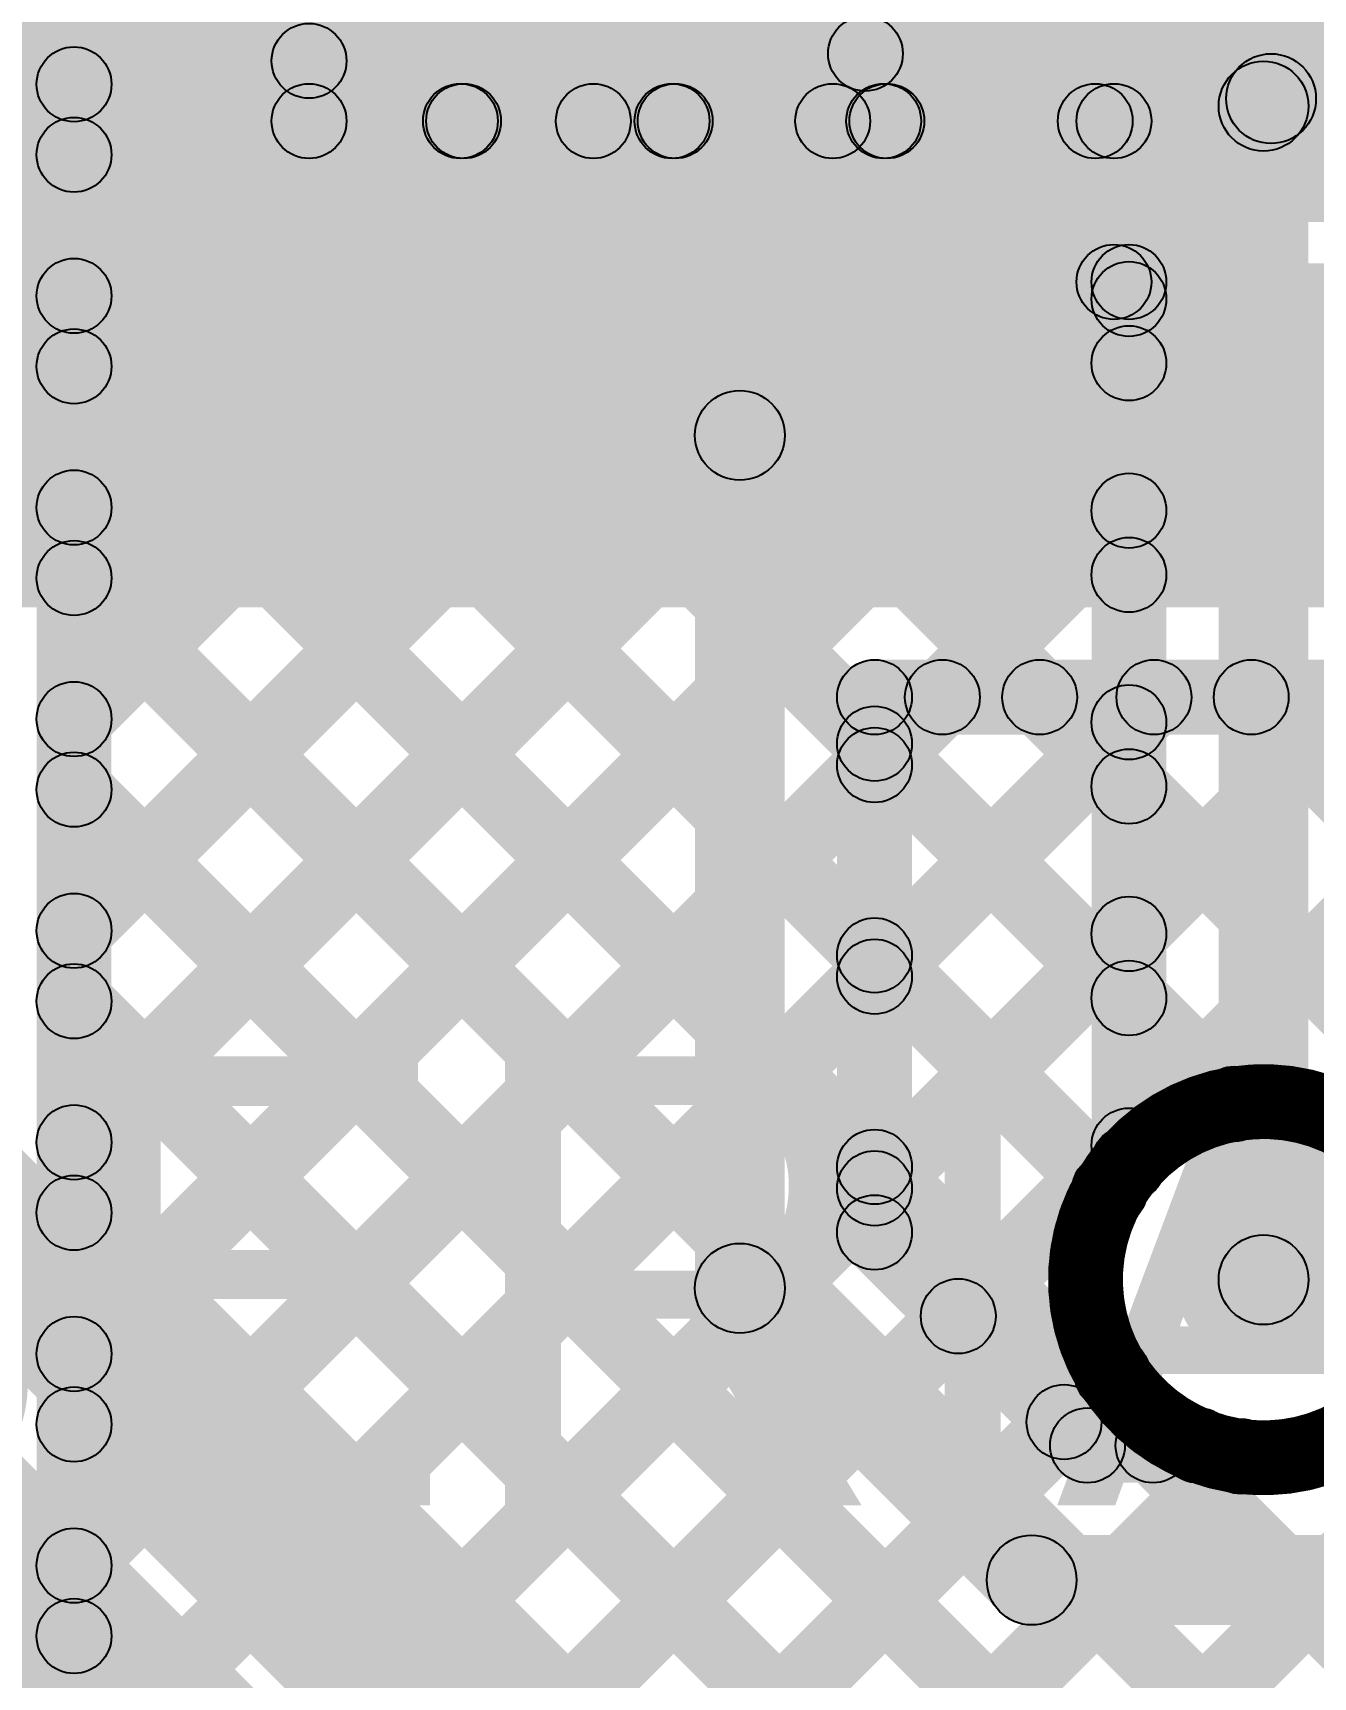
# Model space of a CAD drawing. Header units: millimetres. Extents: x -0.08 to 3.07, y -0.08 to 2.73.
# Drawn here: x 0.2435 to 0.4146, y 2.117 to 2.3368 of the extents above; entities that cross this region are included whole.
import ezdxf

# ---------------------------------------------------------------- set-up
doc = ezdxf.new("R2010")
doc.units = ezdxf.units.MM
doc.header["$MEASUREMENT"] = 0
for name, color, linetype in [('BottomLayer', 5, 'Continuous'), ('BottomPaste', 16, 'Continuous'), ('BottomSolder', 6, 'Continuous'), ('TopLayer', 1, 'Continuous'), ('TopOverlay', 2, 'Continuous'), ('TopSolder', 216, 'Continuous'), ('ViaHoleLayer', 16, 'Continuous')]:
    doc.layers.add(name, color=color, linetype=linetype)

# ---------------------------------------------------------------- blocks, each defined once
blk = doc.blocks.new('C10418_39')
at = {"layer": 'TopSolder'}
blk.add_hatch(color=216, dxfattribs=at).paths.add_polyline_path([(0.03891, 0.03057), (0.06345, 0.03057), (0.06345, -0.03057), (0.03891, -0.03057)])
blk = doc.blocks.new('R__0402_B_79')
at = {"layer": 'BottomLayer'}
for points in [[(-0.0095, 0.0125), (-0.0095, -0.0125), (-0.0275, -0.0125), (-0.0275, 0.0125)], [(0.0275, 0.0125), (0.0275, -0.0125), (0.0095, -0.0125), (0.0095, 0.0125)]]:
    blk.add_hatch(color=5, dxfattribs=at).paths.add_polyline_path(points)
at = {"layer": 'BottomPaste'}
for points in [[(-0.0095, 0.0125), (-0.0095, -0.0125), (-0.0275, -0.0125), (-0.0275, 0.0125)], [(0.0275, 0.0125), (0.0275, -0.0125), (0.0095, -0.0125), (0.0095, 0.0125)]]:
    blk.add_hatch(color=16, dxfattribs=at).paths.add_polyline_path(points)
at = {"layer": 'BottomSolder'}
for points in [[(-0.0055, 0.0165), (-0.0055, -0.0165), (-0.0315, -0.0165), (-0.0315, 0.0165)], [(0.0315, 0.0165), (0.0315, -0.0165), (0.0055, -0.0165), (0.0055, 0.0165)]]:
    blk.add_hatch(color=6, dxfattribs=at).paths.add_polyline_path(points)

msp = doc.modelspace()

# ---------------------------------------------------------------- hatches: boundary and pattern name
at = {"layer": 'BottomLayer'}
for points in [[(0.28541, 2.325), (0.27541, 2.325), (0.27541, 2.46), (0.28541, 2.46)], [(0.254, 1.98), (0.244, 1.98), (0.244, 2.43611), (0.254, 2.43611)], [(0.25254, 2.32639), (0.24546, 2.33346), (0.27687, 2.36487), (0.28394, 2.35779)], [(0.35978, 2.33402), (0.34978, 2.33402), (0.34978, 2.3637), (0.35978, 2.3637)], [(0.24546, 2.34525), (0.25254, 2.35232), (0.39354, 2.21132), (0.38646, 2.20425)], [(0.25254, 2.2981), (0.24546, 2.30517), (0.27687, 2.33658), (0.28394, 2.32951)], [(0.41224, 2.32276), (0.40376, 2.33124), (0.40476, 2.33224), (0.41324, 2.32376)], [(0.28041, 2.32), (0.28041, 2.33), (0.31841, 2.33), (0.31841, 2.32)], [(0.31841, 2.32), (0.31841, 2.33), (0.35041, 2.33), (0.35041, 2.32)], [(0.31841, 2.32), (0.31841, 2.33), (0.35041, 2.33), (0.35041, 2.32)], [(0.35041, 2.32), (0.35041, 2.33), (0.388, 2.33), (0.388, 2.32)], [(0.25254, 2.18496), (0.24546, 2.19204), (0.38196, 2.32854), (0.38904, 2.32146)], [(0.25254, 2.21325), (0.24546, 2.22032), (0.35368, 2.32854), (0.36075, 2.32146)], [(0.25254, 2.24153), (0.24546, 2.2486), (0.3254, 2.32854), (0.33247, 2.32146)], [(0.25254, 2.26982), (0.24546, 2.27689), (0.29711, 2.32854), (0.30418, 2.32146)], [(0.29753, 2.32146), (0.30461, 2.32854), (0.39354, 2.23961), (0.38646, 2.23253)], [(0.32582, 2.32146), (0.33289, 2.32854), (0.39354, 2.26789), (0.38646, 2.26082)], [(0.3541, 2.32146), (0.36117, 2.32854), (0.39354, 2.29617), (0.38646, 2.2891)], [(0.414, 2.17014), (0.402, 2.17014), (0.402, 2.327), (0.414, 2.327)], [(0.24546, 2.31697), (0.25254, 2.32404), (0.39094, 2.18563), (0.38387, 2.17856)], [(0.393, 2.3035), (0.383, 2.3035), (0.383, 2.325), (0.393, 2.325)], [(0.25254, 2.15668), (0.24546, 2.16375), (0.38646, 2.30475), (0.39354, 2.29768)], [(0.395, 2.18573), (0.385, 2.18573), (0.385, 2.3035), (0.395, 2.3035)], [(0.24546, 2.28868), (0.25254, 2.29575), (0.47254, 2.07575), (0.46546, 2.06868)], [(0.25254, 2.1284), (0.24546, 2.13547), (0.38646, 2.27647), (0.39354, 2.2694)], [(0.24546, 2.2604), (0.25254, 2.26747), (0.47254, 2.04747), (0.46546, 2.0404)], [(0.25254, 2.10011), (0.24546, 2.10718), (0.38646, 2.24818), (0.39354, 2.24111)], [(0.24546, 2.23211), (0.25254, 2.23918), (0.46918, 2.02254), (0.46211, 2.01546)], [(0.25254, 2.07183), (0.24546, 2.0789), (0.38646, 2.2199), (0.39354, 2.21283)], [(0.24546, 2.20383), (0.25254, 2.2109), (0.4409, 2.02254), (0.43383, 2.01546)], [(0.25254, 2.04354), (0.24546, 2.05061), (0.38646, 2.19161), (0.39354, 2.18454)], [(0.27031, 1.97646), (0.26324, 1.98354), (0.46579, 2.18609), (0.47286, 2.17901)], [(0.24546, 2.17554), (0.25254, 2.18262), (0.41262, 2.02254), (0.40554, 2.01546)], [(0.25254, 2.01526), (0.24546, 2.02233), (0.38424, 2.16111), (0.39131, 2.15404)], [(0.24546, 2.14726), (0.25254, 2.15433), (0.38433, 2.02254), (0.37726, 2.01546)], [(0.25254, 1.98697), (0.24546, 1.99405), (0.40148, 2.15006), (0.40855, 2.14299)], [(0.24546, 2.11898), (0.25254, 2.12605), (0.35605, 2.02254), (0.34898, 2.01546)]]:
    msp.add_hatch(color=5, dxfattribs=at).paths.add_polyline_path(points)
h = msp.add_hatch(color=5, dxfattribs=at)
edge = h.paths.add_edge_path()
edge.add_arc((0.35478, 2.33402), 0.005, 0, 360)
h = msp.add_hatch(color=5, dxfattribs=at)
edge = h.paths.add_edge_path()
edge.add_arc((0.28041, 2.33305), 0.005, 0, 360)
h = msp.add_hatch(color=5, dxfattribs=at)
edge = h.paths.add_edge_path()
edge.add_arc((0.249, 2.32992), 0.005, 0, 360)
h = msp.add_hatch(color=5, dxfattribs=at)
edge = h.paths.add_edge_path()
edge.add_arc((0.409, 2.328), 0.006, 0, 360)
h = msp.add_hatch(color=5, dxfattribs=at)
edge = h.paths.add_edge_path()
edge.add_arc((0.408, 2.327), 0.006, 0, 360)
h = msp.add_hatch(color=5, dxfattribs=at)
edge = h.paths.add_edge_path()
edge.add_arc((0.408, 2.327), 0.006, 0, 360)
h = msp.add_hatch(color=5, dxfattribs=at)
edge = h.paths.add_edge_path()
edge.add_arc((0.28041, 2.325), 0.005, 0, 360)
h = msp.add_hatch(color=5, dxfattribs=at)
edge = h.paths.add_edge_path()
edge.add_arc((0.28041, 2.325), 0.005, 0, 360)
h = msp.add_hatch(color=5, dxfattribs=at)
edge = h.paths.add_edge_path()
edge.add_arc((0.30065, 2.325), 0.005, 0, 360)
h = msp.add_hatch(color=5, dxfattribs=at)
edge = h.paths.add_edge_path()
edge.add_arc((0.30107, 2.325), 0.005, 0, 360)
h = msp.add_hatch(color=5, dxfattribs=at)
edge = h.paths.add_edge_path()
edge.add_arc((0.31841, 2.325), 0.005, 0, 360)
h = msp.add_hatch(color=5, dxfattribs=at)
edge = h.paths.add_edge_path()
edge.add_arc((0.31841, 2.325), 0.005, 0, 360)
h = msp.add_hatch(color=5, dxfattribs=at)
edge = h.paths.add_edge_path()
edge.add_arc((0.31841, 2.325), 0.005, 0, 360)
h = msp.add_hatch(color=5, dxfattribs=at)
edge = h.paths.add_edge_path()
edge.add_arc((0.32893, 2.325), 0.005, 0, 360)
h = msp.add_hatch(color=5, dxfattribs=at)
edge = h.paths.add_edge_path()
edge.add_arc((0.32935, 2.325), 0.005, 0, 360)
h = msp.add_hatch(color=5, dxfattribs=at)
edge = h.paths.add_edge_path()
edge.add_arc((0.35041, 2.325), 0.005, 0, 360)
h = msp.add_hatch(color=5, dxfattribs=at)
edge = h.paths.add_edge_path()
edge.add_arc((0.35041, 2.325), 0.005, 0, 360)
h = msp.add_hatch(color=5, dxfattribs=at)
edge = h.paths.add_edge_path()
edge.add_arc((0.35041, 2.325), 0.005, 0, 360)
h = msp.add_hatch(color=5, dxfattribs=at)
edge = h.paths.add_edge_path()
edge.add_arc((0.35722, 2.325), 0.005, 0, 360)
h = msp.add_hatch(color=5, dxfattribs=at)
edge = h.paths.add_edge_path()
edge.add_arc((0.35764, 2.325), 0.005, 0, 360)
h = msp.add_hatch(color=5, dxfattribs=at)
edge = h.paths.add_edge_path()
edge.add_arc((0.3855, 2.325), 0.005, 0, 360)
h = msp.add_hatch(color=5, dxfattribs=at)
edge = h.paths.add_edge_path()
edge.add_arc((0.388, 2.325), 0.005, 0, 360)
h = msp.add_hatch(color=5, dxfattribs=at)
edge = h.paths.add_edge_path()
edge.add_arc((0.388, 2.325), 0.005, 0, 360)
h = msp.add_hatch(color=5, dxfattribs=at)
edge = h.paths.add_edge_path()
edge.add_arc((0.249, 2.3205), 0.005, 0, 360)
h = msp.add_hatch(color=5, dxfattribs=at)
edge = h.paths.add_edge_path()
edge.add_arc((0.388, 2.3035), 0.005, 0, 360)
h = msp.add_hatch(color=5, dxfattribs=at)
edge = h.paths.add_edge_path()
edge.add_arc((0.39, 2.3035), 0.005, 0, 360)
h = msp.add_hatch(color=5, dxfattribs=at)
edge = h.paths.add_edge_path()
edge.add_arc((0.249, 2.30164), 0.005, 0, 360)
h = msp.add_hatch(color=5, dxfattribs=at)
edge = h.paths.add_edge_path()
edge.add_arc((0.39, 2.30122), 0.005, 0, 360)
h = msp.add_hatch(color=5, dxfattribs=at)
edge = h.paths.add_edge_path()
edge.add_arc((0.249, 2.29222), 0.005, 0, 360)
h = msp.add_hatch(color=5, dxfattribs=at)
edge = h.paths.add_edge_path()
edge.add_arc((0.39, 2.29264), 0.005, 0, 360)
h = msp.add_hatch(color=5, dxfattribs=at)
edge = h.paths.add_edge_path()
edge.add_arc((0.249, 2.27335), 0.005, 0, 360)
h = msp.add_hatch(color=5, dxfattribs=at)
edge = h.paths.add_edge_path()
edge.add_arc((0.39, 2.27293), 0.005, 0, 360)
h = msp.add_hatch(color=5, dxfattribs=at)
edge = h.paths.add_edge_path()
edge.add_arc((0.249, 2.26393), 0.005, 0, 360)
h = msp.add_hatch(color=5, dxfattribs=at)
edge = h.paths.add_edge_path()
edge.add_arc((0.39, 2.26435), 0.005, 0, 360)
h = msp.add_hatch(color=5, dxfattribs=at)
edge = h.paths.add_edge_path()
edge.add_arc((0.249, 2.24507), 0.005, 0, 360)
h = msp.add_hatch(color=5, dxfattribs=at)
edge = h.paths.add_edge_path()
edge.add_arc((0.39, 2.24465), 0.005, 0, 360)
h = msp.add_hatch(color=5, dxfattribs=at)
edge = h.paths.add_edge_path()
edge.add_arc((0.249, 2.23565), 0.005, 0, 360)
h = msp.add_hatch(color=5, dxfattribs=at)
edge = h.paths.add_edge_path()
edge.add_arc((0.39, 2.23607), 0.005, 0, 360)
h = msp.add_hatch(color=5, dxfattribs=at)
edge = h.paths.add_edge_path()
edge.add_arc((0.249, 2.21678), 0.005, 0, 360)
h = msp.add_hatch(color=5, dxfattribs=at)
edge = h.paths.add_edge_path()
edge.add_arc((0.39, 2.21636), 0.005, 0, 360)
h = msp.add_hatch(color=5, dxfattribs=at)
edge = h.paths.add_edge_path()
edge.add_arc((0.249, 2.20736), 0.005, 0, 360)
h = msp.add_hatch(color=5, dxfattribs=at)
edge = h.paths.add_edge_path()
edge.add_arc((0.39, 2.20779), 0.005, 0, 360)
h = msp.add_hatch(color=5, dxfattribs=at)
edge = h.paths.add_edge_path()
edge.add_arc((0.249, 2.1885), 0.005, 0, 360)
h = msp.add_hatch(color=5, dxfattribs=at)
edge = h.paths.add_edge_path()
edge.add_arc((0.39, 2.18808), 0.005, 0, 360)
h = msp.add_hatch(color=5, dxfattribs=at)
edge = h.paths.add_edge_path()
edge.add_arc((0.39, 2.18573), 0.005, 0, 360)
h = msp.add_hatch(color=5, dxfattribs=at)
edge = h.paths.add_edge_path()
edge.add_arc((0.39, 2.18573), 0.005, 0, 360)
h = msp.add_hatch(color=5, dxfattribs=at)
edge = h.paths.add_edge_path()
edge.add_arc((0.38741, 2.1821), 0.005, 0, 360)
h = msp.add_hatch(color=5, dxfattribs=at)
edge = h.paths.add_edge_path()
edge.add_arc((0.249, 2.17908), 0.005, 0, 360)
h = msp.add_hatch(color=5, dxfattribs=at)
edge = h.paths.add_edge_path()
edge.add_arc((0.408, 2.17014), 0.01181, 0, 360)
h = msp.add_hatch(color=5, dxfattribs=at)
edge = h.paths.add_edge_path()
edge.add_arc((0.408, 2.17014), 0.006, 0, 360)
h = msp.add_hatch(color=5, dxfattribs=at)
edge = h.paths.add_edge_path()
edge.add_arc((0.249, 2.16022), 0.005, 0, 360)
h = msp.add_hatch(color=5, dxfattribs=at)
edge = h.paths.add_edge_path()
edge.add_arc((0.38778, 2.15757), 0.005, 0, 360)
h = msp.add_hatch(color=5, dxfattribs=at)
edge = h.paths.add_edge_path()
edge.add_arc((0.249, 2.1508), 0.005, 0, 360)
h = msp.add_hatch(color=5, dxfattribs=at)
edge = h.paths.add_edge_path()
edge.add_arc((0.40501, 2.14652), 0.005, 0, 360)
h = msp.add_hatch(color=5, dxfattribs=at)
edge = h.paths.add_edge_path()
edge.add_arc((0.249, 2.13193), 0.005, 0, 360)
h = msp.add_hatch(color=5, dxfattribs=at)
edge = h.paths.add_edge_path()
edge.add_arc((0.249, 2.12251), 0.005, 0, 360)
at = {"layer": 'TopLayer'}
for points in [[(0.197, 2.26), (0.411, 2.26), (0.411, 2.56), (0.197, 2.56)], [(0.349, 2.26), (0.445, 2.26), (0.445, 2.306), (0.349, 2.306)], [(0.344, 2.169), (0.332, 2.169), (0.332, 2.283), (0.344, 2.283)], [(0.356, 2.243), (0.356, 2.253), (0.423, 2.253), (0.423, 2.243)], [(0.356, 2.243), (0.356, 2.253), (0.423, 2.253), (0.423, 2.243)], [(0.35954, 2.2354), (0.35246, 2.24247), (0.36153, 2.25154), (0.3686, 2.24446)], [(0.35954, 2.20711), (0.35246, 2.21418), (0.38982, 2.25154), (0.39689, 2.24446)], [(0.35954, 2.17883), (0.35246, 2.1859), (0.4181, 2.25154), (0.42517, 2.24446)], [(0.37072, 2.16173), (0.36365, 2.1688), (0.44639, 2.25154), (0.45346, 2.24446)], [(0.37453, 2.24446), (0.38161, 2.25154), (0.44146, 2.19168), (0.43439, 2.18461)], [(0.40282, 2.24446), (0.40989, 2.25154), (0.46975, 2.19168), (0.46267, 2.18461)], [(0.361, 2.17646), (0.351, 2.17646), (0.351, 2.248), (0.361, 2.248)], [(0.35246, 2.23825), (0.35954, 2.24532), (0.40768, 2.19718), (0.40061, 2.19011)], [(0.35246, 2.20997), (0.35954, 2.21704), (0.39094, 2.18563), (0.38387, 2.17856)], [(0.21822, 2.18022), (0.23378, 2.19578), (0.41278, 2.01678), (0.39722, 2.00122)], [(0.35246, 2.18168), (0.35954, 2.18875), (0.39675, 2.15154), (0.38968, 2.14446)], [(0.35246, 2.17292), (0.35954, 2.17999), (0.38799, 2.15154), (0.38092, 2.14446)], [(0.408, 2.16414), (0.408, 2.17614), (0.53286, 2.17614), (0.53286, 2.16414)], [(0.33376, 2.16476), (0.34224, 2.17324), (0.38124, 2.13424), (0.37276, 2.12576)], [(0.20221, 2.15522), (0.21777, 2.17078), (0.30678, 2.08177), (0.29122, 2.06621)], [(0.38487, 2.14759), (0.3778, 2.15466), (0.38424, 2.16111), (0.39131, 2.15404)], [(0.38446, 2.143), (0.38446, 2.153), (0.39925, 2.153), (0.39925, 2.143)], [(0.377, 2.124), (0.377, 2.136), (0.519, 2.136), (0.519, 2.124)]]:
    msp.add_hatch(color=1, dxfattribs=at).paths.add_polyline_path(points)
h = msp.add_hatch(color=1, dxfattribs=at)
edge = h.paths.add_edge_path()
edge.add_arc((0.338, 2.283), 0.006, 0, 360)
h = msp.add_hatch(color=1, dxfattribs=at)
edge = h.paths.add_edge_path()
edge.add_arc((0.356, 2.248), 0.005, 0, 360)
h = msp.add_hatch(color=1, dxfattribs=at)
edge = h.paths.add_edge_path()
edge.add_arc((0.356, 2.248), 0.005, 0, 360)
h = msp.add_hatch(color=1, dxfattribs=at)
edge = h.paths.add_edge_path()
edge.add_arc((0.356, 2.248), 0.005, 0, 360)
h = msp.add_hatch(color=1, dxfattribs=at)
edge = h.paths.add_edge_path()
edge.add_arc((0.36507, 2.248), 0.005, 0, 360)
h = msp.add_hatch(color=1, dxfattribs=at)
edge = h.paths.add_edge_path()
edge.add_arc((0.37807, 2.248), 0.005, 0, 360)
h = msp.add_hatch(color=1, dxfattribs=at)
edge = h.paths.add_edge_path()
edge.add_arc((0.39335, 2.248), 0.005, 0, 360)
h = msp.add_hatch(color=1, dxfattribs=at)
edge = h.paths.add_edge_path()
edge.add_arc((0.40635, 2.248), 0.005, 0, 360)
h = msp.add_hatch(color=1, dxfattribs=at)
edge = h.paths.add_edge_path()
edge.add_arc((0.356, 2.24179), 0.005, 0, 360)
h = msp.add_hatch(color=1, dxfattribs=at)
edge = h.paths.add_edge_path()
edge.add_arc((0.356, 2.23893), 0.005, 0, 360)
h = msp.add_hatch(color=1, dxfattribs=at)
edge = h.paths.add_edge_path()
edge.add_arc((0.356, 2.2135), 0.005, 0, 360)
h = msp.add_hatch(color=1, dxfattribs=at)
edge = h.paths.add_edge_path()
edge.add_arc((0.356, 2.21065), 0.005, 0, 360)
h = msp.add_hatch(color=1, dxfattribs=at)
edge = h.paths.add_edge_path()
edge.add_arc((0.40414, 2.19364), 0.005, 0, 360)
h = msp.add_hatch(color=1, dxfattribs=at)
edge = h.paths.add_edge_path()
edge.add_arc((0.356, 2.18522), 0.005, 0, 360)
h = msp.add_hatch(color=1, dxfattribs=at)
edge = h.paths.add_edge_path()
edge.add_arc((0.356, 2.18236), 0.005, 0, 360)
h = msp.add_hatch(color=1, dxfattribs=at)
edge = h.paths.add_edge_path()
edge.add_arc((0.38741, 2.1821), 0.005, 0, 360)
h = msp.add_hatch(color=1, dxfattribs=at)
edge = h.paths.add_edge_path()
edge.add_arc((0.356, 2.17646), 0.005, 0, 360)
h = msp.add_hatch(color=1, dxfattribs=at)
edge = h.paths.add_edge_path()
edge.add_arc((0.356, 2.17646), 0.005, 0, 360)
h = msp.add_hatch(color=1, dxfattribs=at)
edge = h.paths.add_edge_path()
edge.add_arc((0.408, 2.17014), 0.01181, 0, 360)
h = msp.add_hatch(color=1, dxfattribs=at)
edge = h.paths.add_edge_path()
edge.add_arc((0.408, 2.17014), 0.006, 0, 360)
h = msp.add_hatch(color=1, dxfattribs=at)
edge = h.paths.add_edge_path()
edge.add_arc((0.338, 2.169), 0.006, 0, 360)
h = msp.add_hatch(color=1, dxfattribs=at)
edge = h.paths.add_edge_path()
edge.add_arc((0.338, 2.169), 0.006, 0, 360)
h = msp.add_hatch(color=1, dxfattribs=at)
edge = h.paths.add_edge_path()
edge.add_arc((0.36719, 2.16527), 0.005, 0, 360)
h = msp.add_hatch(color=1, dxfattribs=at)
edge = h.paths.add_edge_path()
edge.add_arc((0.38778, 2.15757), 0.005, 0, 360)
h = msp.add_hatch(color=1, dxfattribs=at)
edge = h.paths.add_edge_path()
edge.add_arc((0.38133, 2.15112), 0.005, 0, 360)
h = msp.add_hatch(color=1, dxfattribs=at)
edge = h.paths.add_edge_path()
edge.add_arc((0.38446, 2.148), 0.005, 0, 360)
h = msp.add_hatch(color=1, dxfattribs=at)
edge = h.paths.add_edge_path()
edge.add_arc((0.38446, 2.148), 0.005, 0, 360)
h = msp.add_hatch(color=1, dxfattribs=at)
edge = h.paths.add_edge_path()
edge.add_arc((0.39322, 2.148), 0.005, 0, 360)
h = msp.add_hatch(color=1, dxfattribs=at)
edge = h.paths.add_edge_path()
edge.add_arc((0.39925, 2.148), 0.005, 0, 360)
h = msp.add_hatch(color=1, dxfattribs=at)
edge = h.paths.add_edge_path()
edge.add_arc((0.39925, 2.148), 0.005, 0, 360)
h = msp.add_hatch(color=1, dxfattribs=at)
edge = h.paths.add_edge_path()
edge.add_arc((0.377, 2.13), 0.006, 0, 360)
h = msp.add_hatch(color=1, dxfattribs=at)
edge = h.paths.add_edge_path()
edge.add_arc((0.377, 2.13), 0.006, 0, 360)
at = {"layer": 'ViaHoleLayer'}
h = msp.add_hatch(color=16, dxfattribs=at)
edge = h.paths.add_edge_path()
edge.add_arc((0.408, 2.17014), 0.00591, 0, 360)

# ---------------------------------------------------------------- linework, layer by layer
at = {"layer": 'BottomLayer', "const_width": 0.01}
msp.add_lwpolyline([(0.43181, 2.17014, -1.440035), (0.39, 2.18573)], format="xyb", dxfattribs=at)
at = {"layer": 'BottomLayer'}
for centre, radius in [((0.35478, 2.33402), 0.005), ((0.28041, 2.33305), 0.005), ((0.249, 2.32992), 0.005), ((0.409, 2.328), 0.006), ((0.408, 2.327), 0.006), ((0.408, 2.327), 0.006), ((0.28041, 2.325), 0.005), ((0.28041, 2.325), 0.005), ((0.30065, 2.325), 0.005), ((0.30107, 2.325), 0.005), ((0.31841, 2.325), 0.005), ((0.31841, 2.325), 0.005), ((0.31841, 2.325), 0.005), ((0.32893, 2.325), 0.005), ((0.32935, 2.325), 0.005), ((0.35041, 2.325), 0.005), ((0.35041, 2.325), 0.005), ((0.35041, 2.325), 0.005), ((0.35722, 2.325), 0.005), ((0.35764, 2.325), 0.005), ((0.3855, 2.325), 0.005), ((0.388, 2.325), 0.005), ((0.388, 2.325), 0.005), ((0.249, 2.3205), 0.005), ((0.388, 2.3035), 0.005), ((0.39, 2.3035), 0.005), ((0.249, 2.30164), 0.005), ((0.39, 2.30122), 0.005), ((0.249, 2.29222), 0.005), ((0.39, 2.29264), 0.005), ((0.249, 2.27335), 0.005), ((0.39, 2.27293), 0.005), ((0.249, 2.26393), 0.005), ((0.39, 2.26435), 0.005), ((0.249, 2.24507), 0.005), ((0.39, 2.24465), 0.005), ((0.249, 2.23565), 0.005), ((0.39, 2.23607), 0.005), ((0.249, 2.21678), 0.005), ((0.39, 2.21636), 0.005), ((0.249, 2.20736), 0.005), ((0.39, 2.20779), 0.005), ((0.249, 2.1885), 0.005), ((0.39, 2.18808), 0.005), ((0.39, 2.18573), 0.005), ((0.39, 2.18573), 0.005), ((0.38741, 2.1821), 0.005), ((0.249, 2.17908), 0.005), ((0.408, 2.17014), 0.006), ((0.249, 2.16022), 0.005), ((0.38778, 2.15757), 0.005), ((0.249, 2.1508), 0.005), ((0.40501, 2.14652), 0.005), ((0.249, 2.13193), 0.005), ((0.249, 2.12251), 0.005)]:
    msp.add_circle(centre, radius, dxfattribs=at)
at = {"layer": 'TopLayer', "const_width": 0.01}
msp.add_lwpolyline([(0.39925, 2.148, -1.184708), (0.42359, 2.18814)], format="xyb", dxfattribs=at)
at = {"layer": 'TopLayer'}
for centre, radius in [((0.338, 2.283), 0.006), ((0.356, 2.248), 0.005), ((0.356, 2.248), 0.005), ((0.356, 2.248), 0.005), ((0.36507, 2.248), 0.005), ((0.37807, 2.248), 0.005), ((0.39335, 2.248), 0.005), ((0.40635, 2.248), 0.005), ((0.356, 2.24179), 0.005), ((0.356, 2.23893), 0.005), ((0.356, 2.2135), 0.005), ((0.356, 2.21065), 0.005), ((0.40414, 2.19364), 0.005), ((0.356, 2.18522), 0.005), ((0.356, 2.18236), 0.005), ((0.38741, 2.1821), 0.005), ((0.356, 2.17646), 0.005), ((0.356, 2.17646), 0.005), ((0.408, 2.17014), 0.006), ((0.338, 2.169), 0.006), ((0.338, 2.169), 0.006), ((0.36719, 2.16527), 0.005), ((0.38778, 2.15757), 0.005), ((0.38133, 2.15112), 0.005), ((0.38446, 2.148), 0.005), ((0.38446, 2.148), 0.005), ((0.39322, 2.148), 0.005), ((0.39925, 2.148), 0.005), ((0.39925, 2.148), 0.005), ((0.377, 2.13), 0.006), ((0.377, 2.13), 0.006)]:
    msp.add_circle(centre, radius, dxfattribs=at)

# ---------------------------------------------------------------- block references
for name, p, rotation in [('C10418_39', (0.4532, 2.3637), 180), ('R__0402_B_79', (0.4275, 2.328), 360)]:
    msp.add_blockref(name, p, dxfattribs=dict(rotation=rotation))

# ---------------------------------------------------------------- texts
at = {"layer": 'TopOverlay'}
msp.add_text('U2', height=0.04, dxfattribs=at).set_placement((0.34399, 2.27101))
msp.add_text('SERIAL_WIRE', height=0.06, rotation=360, dxfattribs=at).set_placement((0.193, 2.14))

doc.saveas('drawing.dxf')
